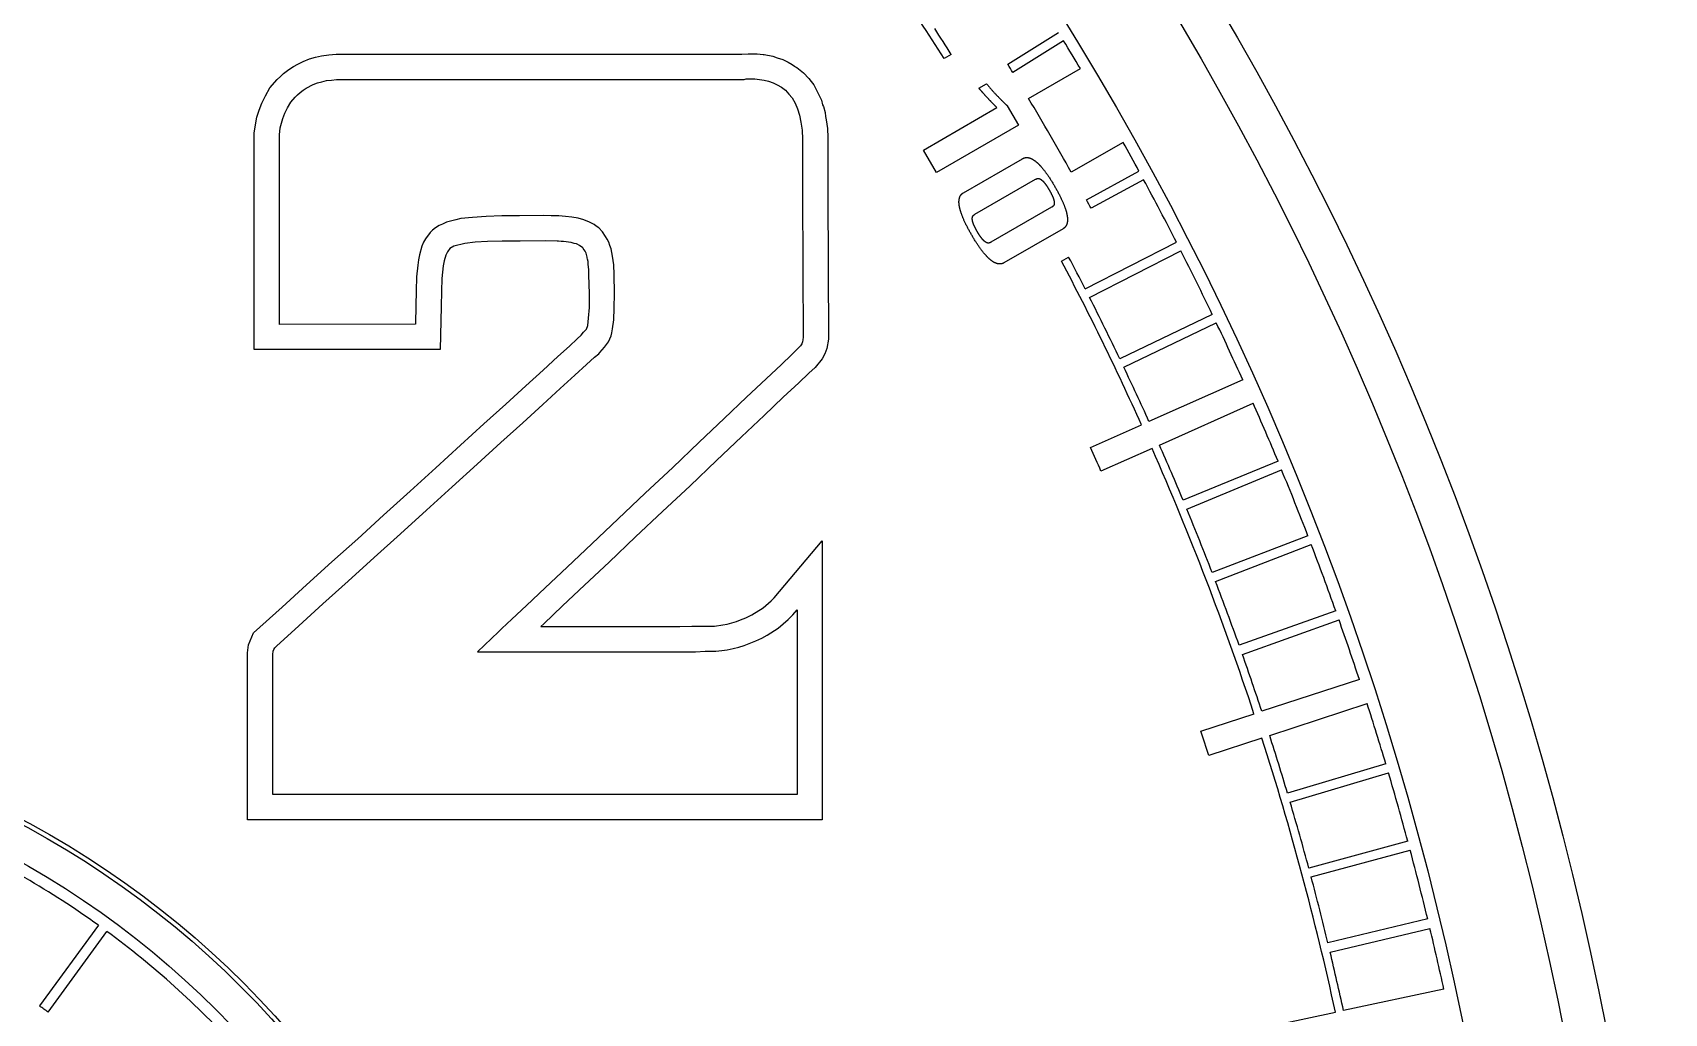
# Model space of a CAD drawing. Extents: x -19.1 to 19.1, y -19.1 to 19.1.
# Drawn here: x 9.45 to 19.15, y 3.73 to 9.56 of the extents above; entities that cross this region are included whole.
import ezdxf

# ---------------------------------------------------------------- set-up
doc = ezdxf.new("R2010")
doc.units = 0
doc.header["$LTSCALE"] = 32.67
doc.layers.add('G_OM_TRIE_D_ESQUISSE__ISO_', color=7, linetype='Continuous')
doc.layers.add('VISIBLE__ISO_', color=7, linetype='Continuous')

msp = doc.modelspace()

# ---------------------------------------------------------------- linework, layer by layer
at = {"layer": 'G_OM_TRIE_D_ESQUISSE__ISO_', "color": 7, "linetype": 'Continuous'}
msp.add_circle((0, 0), 18.9, dxfattribs=at)
at = {"layer": 'VISIBLE__ISO_', "color": 7, "linetype": 'Continuous'}
for p, q in [((15.2479, 9.3754), (15.5492, 9.5639)), ((15.5789, 9.5154), (15.2776, 9.3269)), ((11.0967, 9.4075), (11.1319, 9.4171)), ((11.1319, 9.4171), (11.1679, 9.4261)), ((11.1679, 9.4261), (11.2108, 9.4327)), ((11.2108, 9.4327), (11.2545, 9.4359)), ((11.2545, 9.4359), (13.6671, 9.4359)), ((13.6671, 9.4359), (13.704, 9.4382)), ((13.704, 9.4382), (13.7573, 9.4382)), ((13.7573, 9.4382), (13.794, 9.4336)), ((13.794, 9.4336), (13.7941, 9.4335)), ((13.7941, 9.4335), (13.7997, 9.4335)), ((13.7997, 9.4335), (13.8508, 9.4233)), ((13.8508, 9.4233), (13.8767, 9.413)), ((13.8767, 9.413), (13.911, 9.4032)), ((14.9113, 9.4342), (14.8697, 9.4091)), ((10.9248, 9.3037), (10.9421, 9.321)), ((10.9421, 9.321), (10.9742, 9.3451)), ((10.9742, 9.3451), (11.0013, 9.362)), ((11.0013, 9.362), (11.0283, 9.377)), ((11.0283, 9.377), (11.0599, 9.3928)), ((11.0599, 9.3928), (11.0967, 9.4075)), ((13.911, 9.4032), (13.941, 9.3882)), ((13.941, 9.3882), (13.9653, 9.3743)), ((13.9653, 9.3743), (13.98, 9.3645)), ((13.98, 9.3645), (13.9864, 9.3597)), ((13.9864, 9.3597), (13.993, 9.3557)), ((13.993, 9.3557), (14.0327, 9.3239)), ((14.0327, 9.3239), (14.0653, 9.2914)), ((15.371, 9.1721), (15.6789, 9.3498)), ((10.8345, 9.1882), (10.8618, 9.2361)), ((10.8618, 9.2361), (10.9039, 9.2858)), ((10.9039, 9.2858), (10.9248, 9.3037)), ((11.0406, 9.2074), (11.0591, 9.2212)), ((11.0591, 9.2212), (11.0775, 9.2328)), ((11.0775, 9.2328), (11.1191, 9.2559)), ((11.1191, 9.2559), (11.1445, 9.2651)), ((11.1445, 9.2651), (11.1699, 9.272)), ((11.1699, 9.272), (11.1976, 9.2789)), ((11.1976, 9.2789), (11.2276, 9.2812)), ((11.2276, 9.2812), (11.2576, 9.2859)), ((11.2576, 9.2859), (13.681, 9.2859)), ((13.681, 9.2859), (13.6925, 9.2882)), ((13.6925, 9.2882), (13.7433, 9.2882)), ((13.7433, 9.2882), (13.771, 9.2859)), ((13.771, 9.2859), (13.7987, 9.2812)), ((13.7987, 9.2812), (13.8241, 9.2743)), ((13.8241, 9.2743), (13.8518, 9.2651)), ((13.8518, 9.2651), (13.8772, 9.2535)), ((13.8772, 9.2535), (13.9026, 9.2397)), ((13.9026, 9.2397), (13.9256, 9.2212)), ((13.9256, 9.2212), (13.9464, 9.1981)), ((14.0653, 9.2914), (14.0777, 9.2727)), ((14.0777, 9.2727), (14.0949, 9.2527)), ((14.0949, 9.2527), (14.1399, 9.1628)), ((15.0754, 9.2337), (15.1209, 9.2599)), ((10.7973, 9.1017), (10.8124, 9.144)), ((10.8124, 9.144), (10.8345, 9.1882)), ((10.9506, 9.0851), (10.9668, 9.1174)), ((10.9668, 9.1174), (10.9852, 9.1497)), ((10.9852, 9.1497), (11.0106, 9.1797)), ((11.0106, 9.1797), (11.0245, 9.1935)), ((11.0245, 9.1935), (11.0406, 9.2074)), ((13.9464, 9.1981), (13.9649, 9.1751)), ((13.9649, 9.1751), (13.9833, 9.1451)), ((13.9833, 9.1451), (13.9972, 9.1104)), ((14.1399, 9.1628), (14.1468, 9.1351)), ((14.1468, 9.1351), (14.1526, 9.1236)), ((14.1526, 9.1236), (14.1613, 9.0886)), ((14.746, 8.8656), (15.1829, 9.1178)), ((15.2442, 9.1288), (15.3107, 9.0134)), ((10.7683, 8.9682), (10.7838, 9.0613)), ((10.7838, 9.0613), (10.7973, 9.1017)), ((10.9229, 8.9974), (10.9298, 9.025)), ((10.9298, 9.025), (10.9391, 9.0527)), ((10.9391, 9.0527), (10.9506, 9.0851)), ((13.9972, 9.1104), (14.0087, 9.0735)), ((14.0087, 9.0735), (14.018, 9.032)), ((14.018, 9.032), (14.0249, 8.9835)), ((14.1613, 9.0886), (14.1638, 9.0658)), ((14.1638, 9.0658), (14.1682, 9.0461)), ((14.1682, 9.0461), (14.1749, 8.9928)), ((10.7683, 7.6795), (10.7683, 8.9682)), ((10.9183, 8.9558), (10.9229, 8.9974)), ((10.9183, 7.8272), (10.9183, 8.9558)), ((14.0249, 8.9835), (14.0272, 8.9304)), ((14.0272, 8.9304), (14.0272, 8.4665)), ((14.1749, 8.9928), (14.1749, 8.9767)), ((14.1749, 8.9767), (14.1772, 8.9582)), ((14.1772, 8.9582), (14.1772, 8.4676)), ((15.3107, 9.0134), (14.8232, 8.7319)), ((14.8232, 8.7319), (14.746, 8.8656)), ((15.9323, 8.911), (15.6245, 8.7333)), ((14.9837, 8.6113), (15.3348, 8.8141)), ((15.7153, 8.5688), (16.0272, 8.7393)), ((15.0516, 8.4832), (15.412, 8.6913)), ((16.0545, 8.6889), (15.742, 8.5198)), ((11.9661, 8.4504), (11.9107, 8.4365)), ((11.9961, 8.4573), (11.9661, 8.4504)), ((12.0654, 8.4642), (11.9961, 8.4573)), ((12.1462, 8.4711), (12.0654, 8.4642)), ((12.2408, 8.4734), (12.1462, 8.4711)), ((12.3446, 8.4734), (12.2408, 8.4734)), ((12.4901, 8.4757), (12.3446, 8.4734)), ((12.5339, 8.4734), (12.4901, 8.4757)), ((12.5778, 8.4734), (12.5339, 8.4734)), ((12.6193, 8.4711), (12.5778, 8.4734)), ((12.6562, 8.4665), (12.6193, 8.4711)), ((12.6932, 8.4596), (12.6562, 8.4665)), ((12.7278, 8.4504), (12.6932, 8.4596)), ((12.7601, 8.4365), (12.7278, 8.4504)), ((14.0272, 8.4665), (14.0295, 8.3073)), ((14.1772, 8.4676), (14.1795, 8.3083)), ((15.5081, 8.5252), (15.1474, 8.3171)), ((11.8138, 8.3742), (11.7861, 8.3373)), ((11.8277, 8.388), (11.8138, 8.3742)), ((11.8461, 8.4019), (11.8277, 8.388)), ((11.8669, 8.4157), (11.8461, 8.4019)), ((11.8877, 8.425), (11.8669, 8.4157)), ((11.9107, 8.4365), (11.8877, 8.425)), ((12.7878, 8.4227), (12.7601, 8.4365)), ((12.8016, 8.4134), (12.7878, 8.4227)), ((12.8155, 8.4019), (12.8016, 8.4134)), ((12.8386, 8.3788), (12.8155, 8.4019)), ((12.857, 8.3511), (12.8386, 8.3788)), ((12.8663, 8.335), (12.857, 8.3511)), ((15.5756, 8.397), (15.2246, 8.1945)), ((11.7653, 8.2934), (11.7515, 8.2426)), ((11.7746, 8.3165), (11.7653, 8.2934)), ((11.7861, 8.3373), (11.7746, 8.3165)), ((11.9126, 8.2525), (11.9061, 8.2396)), ((11.9163, 8.2608), (11.9126, 8.2525)), ((11.9301, 8.2793), (11.9163, 8.2608)), ((11.9546, 8.2928), (11.9301, 8.2793)), ((12.0192, 8.309), (11.9546, 8.2928)), ((12.0816, 8.3171), (12.0192, 8.309)), ((12.1546, 8.3212), (12.0816, 8.3171)), ((12.2427, 8.3234), (12.1546, 8.3212)), ((12.3481, 8.3234), (12.2427, 8.3234)), ((12.5002, 8.3257), (12.3481, 8.3234)), ((12.5683, 8.3234), (12.5002, 8.3257)), ((12.5763, 8.3234), (12.5683, 8.3234)), ((12.5925, 8.3211), (12.5763, 8.3234)), ((12.6064, 8.3211), (12.5925, 8.3211)), ((12.6516, 8.3161), (12.6064, 8.3211)), ((12.6707, 8.3097), (12.6516, 8.3161)), ((12.6844, 8.307), (12.6707, 8.3097)), ((12.6879, 8.3049), (12.6844, 8.307)), ((12.7017, 8.298), (12.6879, 8.3049)), ((12.7207, 8.2837), (12.7017, 8.298)), ((12.723, 8.279), (12.7207, 8.2837)), ((12.7359, 8.263), (12.723, 8.279)), ((12.7403, 8.2528), (12.7359, 8.263)), ((12.7463, 8.2287), (12.7403, 8.2528)), ((12.8755, 8.3165), (12.8663, 8.335)), ((12.8824, 8.298), (12.8755, 8.3165)), ((12.8893, 8.2773), (12.8824, 8.298)), ((12.894, 8.2565), (12.8893, 8.2773)), ((12.8986, 8.2334), (12.894, 8.2565)), ((14.0295, 8.3073), (14.0295, 8.0141)), ((14.1795, 8.3083), (14.1795, 8.0178)), ((15.7074, 8.0392), (16.2504, 8.3168)), ((15.7333, 7.9885), (16.2763, 8.2659)), ((11.7399, 8.1803), (11.733, 8.1111)), ((11.7446, 8.2126), (11.7399, 8.1803)), ((11.7515, 8.2426), (11.7446, 8.2126)), ((11.8904, 8.1776), (11.8828, 8.1015)), ((11.897, 8.206), (11.8904, 8.1776)), ((11.9061, 8.2396), (11.897, 8.206)), ((12.748, 8.2244), (12.7463, 8.2287)), ((12.7492, 8.2159), (12.748, 8.2244)), ((12.7532, 8.202), (12.7492, 8.2159)), ((12.7532, 8.1858), (12.7532, 8.202)), ((12.7578, 8.1535), (12.7532, 8.1858)), ((12.7578, 8.1234), (12.7578, 8.1535)), ((12.9055, 8.1826), (12.8986, 8.2334)), ((12.9078, 8.1249), (12.9055, 8.1826)), ((15.5666, 8.2049), (15.6087, 8.2292)), ((11.733, 8.1111), (11.7307, 8.028)), ((11.8828, 8.1015), (11.8807, 8.0263)), ((12.7601, 8.0103), (12.7578, 8.1234)), ((12.9101, 8.0118), (12.9078, 8.1249)), ((11.7307, 8.028), (11.7284, 7.938)), ((11.8807, 8.0263), (11.8784, 7.9344)), ((12.7601, 7.9291), (12.7601, 8.0103)), ((12.9078, 7.9241), (12.9101, 8.0118)), ((14.0295, 8.0141), (14.0318, 7.8918)), ((14.1795, 8.0178), (14.1818, 7.8932)), ((11.7284, 7.938), (11.7261, 7.8341)), ((11.8784, 7.9344), (11.8727, 7.6795)), ((12.752, 7.8212), (12.7559, 7.8664)), ((12.7559, 7.8664), (12.7601, 7.9291)), ((12.9055, 7.8549), (12.9078, 7.9241)), ((14.0318, 7.8918), (14.0318, 7.7533)), ((14.1818, 7.8932), (14.1818, 7.7409)), ((16.4628, 7.8881), (15.9134, 7.6234)), ((11.7261, 7.8295), (10.9183, 7.8272)), ((11.7261, 7.8341), (11.7261, 7.8295)), ((12.688, 7.7432), (12.7121, 7.7652)), ((12.7121, 7.7652), (12.7261, 7.7815)), ((12.7261, 7.7815), (12.74, 7.7953)), ((12.74, 7.7953), (12.7441, 7.8001)), ((12.7441, 7.8001), (12.752, 7.8212)), ((12.8824, 7.7418), (12.8893, 7.7603)), ((12.8893, 7.7603), (12.894, 7.7787)), ((12.894, 7.7787), (12.8986, 7.8018)), ((12.8986, 7.8018), (12.9055, 7.8549)), ((15.9373, 7.5733), (16.4868, 7.8378)), ((11.8727, 7.6795), (10.7683, 7.6795)), ((12.5737, 7.6381), (12.6421, 7.6996)), ((12.6421, 7.6996), (12.688, 7.7432)), ((12.8224, 7.661), (12.8501, 7.6933)), ((12.8501, 7.6933), (12.8732, 7.7256)), ((12.8732, 7.7256), (12.8824, 7.7418)), ((14.0156, 7.7003), (13.9626, 7.6472)), ((14.0226, 7.7118), (14.0156, 7.7003)), ((14.0272, 7.7256), (14.0226, 7.7118)), ((14.0295, 7.7372), (14.0272, 7.7256)), ((14.0318, 7.7533), (14.0295, 7.7372)), ((14.1725, 7.685), (14.1595, 7.6526)), ((14.1818, 7.7409), (14.1725, 7.685)), ((12.4857, 7.557), (12.5737, 7.6381)), ((12.6747, 7.5272), (12.7439, 7.5895)), ((12.7439, 7.5895), (12.7901, 7.6333)), ((12.7901, 7.6333), (12.8155, 7.6541)), ((12.8155, 7.6541), (12.8224, 7.661)), ((13.9026, 7.5895), (13.8102, 7.5041)), ((13.9626, 7.6472), (13.9026, 7.5895)), ((14.1015, 7.5713), (14.0654, 7.538)), ((14.1449, 7.6234), (14.1015, 7.5713)), ((14.1595, 7.6526), (14.1449, 7.6234)), ((12.3818, 7.4623), (12.4857, 7.557)), ((12.587, 7.4464), (12.6747, 7.5272)), ((13.8102, 7.5041), (13.6948, 7.3956)), ((14.0055, 7.4803), (13.9131, 7.3949)), ((14.0654, 7.538), (14.0055, 7.4803)), ((16.6436, 7.4991), (16.0864, 7.2511)), ((12.2646, 7.3543), (12.3818, 7.4623)), ((12.4831, 7.3517), (12.587, 7.4464)), ((13.6948, 7.3956), (13.561, 7.2687)), ((13.9131, 7.3949), (13.8002, 7.2866)), ((12.1332, 7.2367), (12.2646, 7.3543)), ((12.3654, 7.2433), (12.4831, 7.3517)), ((13.8002, 7.2866), (13.6639, 7.1595)), ((16.1489, 7.1109), (16.7053, 7.3607)), ((11.9943, 7.1095), (12.1332, 7.2367)), ((12.2339, 7.1256), (12.3654, 7.2433)), ((13.561, 7.2687), (13.4133, 7.1279)), ((15.7383, 7.0962), (16.042, 7.2314)), ((11.8469, 6.9758), (11.9943, 7.1095)), ((12.0931, 6.9963), (12.2339, 7.1256)), ((13.4133, 7.1279), (13.2563, 6.9778)), ((13.6639, 7.1595), (13.5168, 7.0194)), ((16.1046, 7.0909), (15.8013, 6.9548)), ((11.9454, 6.8624), (12.0931, 6.9963)), ((13.5168, 7.0194), (13.3592, 6.8687)), ((16.8535, 7.0146), (16.2893, 6.7831)), ((11.6944, 6.8372), (11.8469, 6.9758)), ((13.2563, 6.9778), (13.0924, 6.8255)), ((16.3116, 6.7293), (16.8749, 6.9629)), ((11.5373, 6.694), (11.6944, 6.8372)), ((11.793, 6.724), (11.9454, 6.8624)), ((13.0924, 6.8255), (12.9309, 6.6709)), ((13.3592, 6.8687), (13.195, 6.716)), ((11.3832, 6.5537), (11.5373, 6.694)), ((11.6384, 6.5832), (11.793, 6.724)), ((13.195, 6.716), (13.0342, 6.5644)), ((12.9309, 6.6709), (12.7739, 6.5232)), ((11.2287, 6.4153), (11.3832, 6.5537)), ((11.4815, 6.4424), (11.6384, 6.5832)), ((12.7739, 6.5232), (12.6285, 6.3847)), ((13.0342, 6.5644), (12.877, 6.4142)), ((13.859, 6.2025), (14.1449, 6.5403)), ((14.1449, 6.5403), (14.1449, 4.8822)), ((17.0317, 6.57), (16.462, 6.3524)), ((16.4827, 6.2985), (17.0512, 6.5194)), ((11.0779, 6.2785), (11.2287, 6.4153)), ((11.3268, 6.3016), (11.4815, 6.4424)), ((12.877, 6.4142), (12.7314, 6.2778)), ((12.6285, 6.3847), (12.497, 6.2624)), ((10.9352, 6.1472), (11.0779, 6.2785)), ((11.1768, 6.1654), (11.3268, 6.3016)), ((12.497, 6.2624), (12.3862, 6.1562)), ((12.7314, 6.2778), (12.6004, 6.1538)), ((10.7637, 5.9935), (10.9352, 6.1472)), ((11.0337, 6.0362), (11.1768, 6.1654)), ((12.3862, 6.1562), (12.2985, 6.0754)), ((12.6004, 6.1538), (12.4889, 6.0469)), ((13.7253, 6.1001), (13.7924, 6.1432)), ((13.7924, 6.1432), (13.8401, 6.1836)), ((13.8401, 6.1836), (13.859, 6.2025)), ((13.9695, 6.1008), (13.9949, 6.1308)), ((13.9949, 6.1308), (13.9949, 5.0322)), ((17.1971, 6.1242), (16.6226, 5.9195)), ((10.8998, 5.9139), (11.0337, 6.0362)), ((12.2408, 6.02), (12.22, 5.9992)), ((12.2985, 6.0754), (12.2408, 6.02)), ((12.4889, 6.0469), (12.4723, 6.0315)), ((12.4723, 6.0315), (13.2977, 6.0315)), ((13.2977, 6.0315), (13.3693, 6.0338)), ((13.3693, 6.0338), (13.5041, 6.0338)), ((13.5041, 6.0338), (13.5541, 6.041)), ((13.5541, 6.041), (13.58, 6.0462)), ((13.58, 6.0462), (13.6342, 6.0606)), ((13.6342, 6.0606), (13.6582, 6.0709)), ((13.6582, 6.0709), (13.6906, 6.0839)), ((13.6906, 6.0839), (13.7253, 6.1001)), ((13.8172, 5.9808), (13.8818, 6.0223)), ((13.8818, 6.0223), (13.9418, 6.0731)), ((13.9418, 6.0731), (13.9695, 6.1008)), ((16.642, 5.8648), (17.2162, 6.0701)), ((10.7291, 5.8747), (10.7349, 5.9216)), ((10.7349, 5.9216), (10.7637, 5.9935)), ((12.22, 5.9992), (12.0954, 5.8815)), ((13.6487, 5.9092), (13.681, 5.9185)), ((13.681, 5.9185), (13.7502, 5.9462)), ((13.7502, 5.9462), (13.7848, 5.9623)), ((13.7848, 5.9623), (13.8172, 5.9808)), ((10.7291, 4.8822), (10.7291, 5.8747)), ((10.8791, 5.8654), (10.8814, 5.8838)), ((10.8791, 5.0322), (10.8791, 5.8654)), ((10.8814, 5.8838), (10.8837, 5.8954)), ((10.8837, 5.8954), (10.8906, 5.9046)), ((10.8906, 5.9046), (10.8998, 5.9139)), ((12.0954, 5.8815), (13.3902, 5.8815)), ((13.3902, 5.8815), (13.4479, 5.8838)), ((13.4479, 5.8838), (13.5125, 5.8838)), ((13.5125, 5.8838), (13.5471, 5.8885)), ((13.5471, 5.8885), (13.5794, 5.8931)), ((13.5794, 5.8931), (13.6141, 5.9)), ((13.6141, 5.9), (13.6487, 5.9092)), ((17.3369, 5.7163), (16.757, 5.5276)), ((16.804, 5.3831), (17.3832, 5.5741)), ((16.3947, 5.4098), (16.7108, 5.5126)), ((16.7578, 5.3679), (16.4421, 5.2638)), ((17.4944, 5.2146), (16.9098, 5.0407)), ((16.9259, 4.9864), (17.5104, 5.1606)), ((13.9949, 5.0322), (10.8791, 5.0322)), ((14.1449, 4.8822), (10.7291, 4.8822)), ((17.6251, 4.754), (17.0365, 4.5944)), ((17.0506, 4.5418), (17.6395, 4.7004)), ((17.7431, 4.2927), (17.1504, 4.1491)), ((9.8416, 4.2549), (9.4917, 3.7749)), ((9.5438, 3.737), (9.8923, 4.218)), ((17.1638, 4.0934), (17.7569, 4.2354)), ((17.8392, 3.8741), (17.2426, 3.7477)), ((16.8698, 3.6686), (17.195, 3.7376))]:
    msp.add_line(p, q, dxfattribs=at)
for points in [[(15.1829, 9.1178), (15.1822, 9.1184), (15.1815, 9.1191), (15.1808, 9.1197), (15.1802, 9.1204), (15.1795, 9.1211), (15.1788, 9.1217), (15.1781, 9.1224), (15.1774, 9.1231), (15.1767, 9.1238), (15.176, 9.1245), (15.1753, 9.1252), (15.1746, 9.1259), (15.1739, 9.1266), (15.1731, 9.1273), (15.1724, 9.1281), (15.1717, 9.1288), (15.1709, 9.1295), (15.1702, 9.1303), (15.1694, 9.1311), (15.1686, 9.1319), (15.1678, 9.1327), (15.1669, 9.1336), (15.166, 9.1345), (15.1651, 9.1355), (15.1641, 9.1365), (15.1631, 9.1375), (15.162, 9.1386), (15.1609, 9.1397), (15.1598, 9.1409), (15.1586, 9.1421), (15.1574, 9.1434), (15.1561, 9.1447), (15.1547, 9.1461), (15.1534, 9.1476), (15.152, 9.149), (15.1505, 9.1506), (15.149, 9.1521), (15.1474, 9.1538), (15.1459, 9.1554), (15.1442, 9.1572), (15.1425, 9.1589), (15.1408, 9.1608), (15.1391, 9.1626), (15.1373, 9.1645), (15.1355, 9.1664), (15.1337, 9.1684), (15.1319, 9.1703), (15.13, 9.1723), (15.1282, 9.1743), (15.1263, 9.1763), (15.1245, 9.1783), (15.1227, 9.1803), (15.1208, 9.1823), (15.119, 9.1843), (15.1172, 9.1863), (15.1154, 9.1883), (15.1135, 9.1902), (15.1117, 9.1922), (15.11, 9.1942), (15.1082, 9.1962), (15.1065, 9.1981), (15.1048, 9.2), (15.1031, 9.2018), (15.1015, 9.2037), (15.0999, 9.2054), (15.0983, 9.2072), (15.0969, 9.2088), (15.0954, 9.2105), (15.094, 9.212), (15.0927, 9.2136), (15.0914, 9.2151), (15.0901, 9.2165), (15.0889, 9.2179), (15.0877, 9.2192), (15.0866, 9.2205), (15.0855, 9.2218), (15.0845, 9.223), (15.0835, 9.2241), (15.0825, 9.2252), (15.0816, 9.2263), (15.0808, 9.2273), (15.0799, 9.2283), (15.0791, 9.2293), (15.0783, 9.2302), (15.0776, 9.2311), (15.0768, 9.2319), (15.0761, 9.2328), (15.0754, 9.2337)], [(15.1209, 9.2599), (15.1227, 9.2577), (15.1245, 9.2554), (15.1263, 9.2532), (15.1282, 9.2509), (15.1301, 9.2485), (15.1321, 9.2462), (15.1342, 9.2437), (15.1363, 9.2411), (15.1386, 9.2385), (15.1409, 9.2357), (15.1434, 9.2329), (15.1459, 9.23), (15.1485, 9.2271), (15.1511, 9.2242), (15.1537, 9.2212), (15.1564, 9.2182), (15.1591, 9.2152), (15.1618, 9.2122), (15.1645, 9.2092), (15.1673, 9.2063), (15.17, 9.2033), (15.1728, 9.2003), (15.1755, 9.1974), (15.1783, 9.1944), (15.1811, 9.1915), (15.1838, 9.1886), (15.1866, 9.1858), (15.1893, 9.183), (15.1919, 9.1803), (15.1944, 9.1777), (15.1968, 9.1752), (15.1991, 9.1728), (15.2013, 9.1706), (15.2033, 9.1685), (15.2052, 9.1666), (15.2071, 9.1647), (15.2088, 9.163), (15.2104, 9.1614), (15.212, 9.1598), (15.2135, 9.1583), (15.215, 9.1568), (15.2164, 9.1554), (15.2177, 9.1541), (15.219, 9.1528), (15.2203, 9.1516), (15.2215, 9.1504), (15.2226, 9.1493), (15.2237, 9.1482), (15.2248, 9.1472), (15.2258, 9.1462), (15.2268, 9.1452), (15.2277, 9.1443), (15.2286, 9.1434), (15.2295, 9.1426), (15.2304, 9.1417), (15.2313, 9.1409), (15.2321, 9.1401), (15.233, 9.1393), (15.2338, 9.1385), (15.2346, 9.1377), (15.2354, 9.1369), (15.2363, 9.1362), (15.2371, 9.1354), (15.2379, 9.1346), (15.2387, 9.1339), (15.2395, 9.1332), (15.2403, 9.1324), (15.2411, 9.1317), (15.2418, 9.131), (15.2426, 9.1302), (15.2434, 9.1295), (15.2442, 9.1288)], [(15.3348, 8.8141), (15.3355, 8.8144), (15.3362, 8.8148), (15.337, 8.8152), (15.3377, 8.8156), (15.3384, 8.8159), (15.3392, 8.8163), (15.34, 8.8167), (15.3409, 8.817), (15.3417, 8.8174), (15.3426, 8.8177), (15.3436, 8.8181), (15.3445, 8.8184), (15.3455, 8.8187), (15.3466, 8.8191), (15.3477, 8.8193), (15.3488, 8.8196), (15.35, 8.8199), (15.3511, 8.8201), (15.3524, 8.8203), (15.3536, 8.8205), (15.3549, 8.8206), (15.3563, 8.8208), (15.3577, 8.8208), (15.3591, 8.8209), (15.3605, 8.8209), (15.362, 8.8208), (15.3635, 8.8207), (15.3651, 8.8206), (15.3666, 8.8204), (15.3682, 8.8202), (15.3698, 8.8199), (15.3713, 8.8196), (15.3729, 8.8192), (15.3745, 8.8188), (15.3761, 8.8184), (15.3777, 8.8179), (15.3793, 8.8174), (15.3808, 8.8168), (15.3824, 8.8162), (15.384, 8.8156), (15.3856, 8.8149), (15.3872, 8.8142), (15.3888, 8.8134), (15.3904, 8.8126), (15.392, 8.8118), (15.3936, 8.811), (15.3952, 8.8101), (15.3968, 8.8091), (15.3983, 8.8082), (15.3999, 8.8072), (15.4015, 8.8061), (15.4031, 8.8051), (15.4047, 8.804), (15.4063, 8.8029), (15.4079, 8.8017), (15.4095, 8.8005), (15.4111, 8.7993), (15.4127, 8.7981), (15.4143, 8.7968), (15.4159, 8.7955), (15.4175, 8.7941), (15.4191, 8.7928), (15.4207, 8.7914), (15.4222, 8.79), (15.4238, 8.7885), (15.4254, 8.7871), (15.427, 8.7856), (15.4286, 8.7841), (15.4302, 8.7825), (15.4318, 8.7809), (15.4333, 8.7794), (15.4349, 8.7777), (15.4365, 8.7761), (15.4381, 8.7744), (15.4397, 8.7727), (15.4413, 8.7709), (15.443, 8.7691), (15.4447, 8.7672), (15.4464, 8.7652), (15.4482, 8.7632), (15.4501, 8.761), (15.452, 8.7587), (15.454, 8.7563), (15.4561, 8.7538), (15.4582, 8.7513), (15.4604, 8.7486), (15.4626, 8.7457), (15.4648, 8.7428), (15.4672, 8.7398), (15.4695, 8.7367), (15.472, 8.7334), (15.4744, 8.73), (15.4769, 8.7266), (15.4795, 8.723), (15.4821, 8.7193), (15.4847, 8.7155), (15.4874, 8.7116), (15.4901, 8.7076), (15.4928, 8.7035), (15.4955, 8.6994), (15.4983, 8.6951), (15.501, 8.6909), (15.5037, 8.6866), (15.5064, 8.6822), (15.5091, 8.6779), (15.5118, 8.6735), (15.5144, 8.6691), (15.517, 8.6648), (15.5196, 8.6604), (15.5222, 8.656), (15.5248, 8.6516), (15.5274, 8.6472)], [(15.412, 8.6913), (15.4125, 8.6915), (15.413, 8.6918), (15.4135, 8.6921), (15.4141, 8.6924), (15.4146, 8.6927), (15.4151, 8.693), (15.4156, 8.6932), (15.4161, 8.6935), (15.4166, 8.6937), (15.4171, 8.6939), (15.4176, 8.6942), (15.418, 8.6944), (15.4185, 8.6945), (15.4189, 8.6947), (15.4194, 8.6949), (15.4198, 8.695), (15.4203, 8.6952), (15.4207, 8.6953), (15.4211, 8.6954), (15.4215, 8.6955), (15.4219, 8.6957), (15.4224, 8.6958), (15.4228, 8.6958), (15.4232, 8.6959), (15.4236, 8.696), (15.4241, 8.6961), (15.4245, 8.6961), (15.4249, 8.6962), (15.4254, 8.6962), (15.4259, 8.6962), (15.4263, 8.6963), (15.4268, 8.6963), (15.4273, 8.6963), (15.4277, 8.6963), (15.4282, 8.6963), (15.4287, 8.6962), (15.4292, 8.6962), (15.4297, 8.6962), (15.4302, 8.6961), (15.4307, 8.696), (15.4312, 8.6959), (15.4318, 8.6958), (15.4323, 8.6957), (15.4328, 8.6956), (15.4334, 8.6955), (15.4339, 8.6953), (15.4345, 8.6952), (15.435, 8.695), (15.4356, 8.6948), (15.4362, 8.6946), (15.4368, 8.6944), (15.4373, 8.6941), (15.4379, 8.6939), (15.4385, 8.6936), (15.4391, 8.6933), (15.4397, 8.693), (15.4404, 8.6927), (15.441, 8.6923), (15.4416, 8.692), (15.4422, 8.6916), (15.4428, 8.6913), (15.4435, 8.6909), (15.4441, 8.6905), (15.4447, 8.6901), (15.4453, 8.6897), (15.4458, 8.6893), (15.4464, 8.6889), (15.447, 8.6885), (15.4475, 8.6881), (15.448, 8.6876), (15.4486, 8.6872), (15.4491, 8.6868), (15.4496, 8.6864), (15.4501, 8.686), (15.4506, 8.6856), (15.451, 8.6851), (15.4515, 8.6847), (15.452, 8.6843), (15.4524, 8.6839), (15.4528, 8.6835), (15.4533, 8.6832), (15.4537, 8.6828), (15.4541, 8.6824), (15.4545, 8.682), (15.4549, 8.6816), (15.4552, 8.6813), (15.4556, 8.6809), (15.456, 8.6805), (15.4564, 8.6801), (15.4568, 8.6797), (15.4572, 8.6793), (15.4576, 8.6789), (15.458, 8.6785), (15.4584, 8.678), (15.4588, 8.6776), (15.4592, 8.6772), (15.4596, 8.6767), (15.46, 8.6763), (15.4604, 8.6758), (15.4608, 8.6754), (15.4612, 8.6749), (15.4617, 8.6744), (15.4621, 8.674), (15.4625, 8.6735), (15.4629, 8.673), (15.4633, 8.6725), (15.4638, 8.672), (15.4642, 8.6715), (15.4646, 8.6709), (15.465, 8.6704), (15.4655, 8.6699), (15.4659, 8.6693), (15.4664, 8.6688), (15.4668, 8.6683), (15.4672, 8.6677), (15.4677, 8.6671), (15.4681, 8.6666), (15.4686, 8.666), (15.469, 8.6654), (15.4695, 8.6648), (15.4699, 8.6642), (15.4704, 8.6636), (15.4708, 8.663), (15.4713, 8.6624), (15.4718, 8.6617), (15.4722, 8.6611), (15.4727, 8.6605), (15.4732, 8.6598), (15.4736, 8.6591), (15.4741, 8.6585), (15.4746, 8.6578), (15.4751, 8.6571), (15.4755, 8.6564), (15.476, 8.6558), (15.4765, 8.6551), (15.477, 8.6543), (15.4775, 8.6536), (15.478, 8.6529), (15.4785, 8.6522), (15.479, 8.6514), (15.4795, 8.6507), (15.48, 8.6499), (15.4805, 8.6492), (15.481, 8.6484), (15.4815, 8.6476), (15.482, 8.6468), (15.4825, 8.646), (15.483, 8.6452), (15.4835, 8.6444), (15.484, 8.6436), (15.4846, 8.6428), (15.4851, 8.6419), (15.4856, 8.6411), (15.4861, 8.6402), (15.4867, 8.6394), (15.4872, 8.6385), (15.4877, 8.6376), (15.4883, 8.6368), (15.4888, 8.6359), (15.4893, 8.635), (15.4899, 8.6341), (15.4904, 8.6332), (15.4909, 8.6323), (15.4915, 8.6314), (15.492, 8.6304), (15.4925, 8.6295), (15.4931, 8.6286), (15.4936, 8.6277)], [(15.5274, 8.6472), (15.5299, 8.6427), (15.5324, 8.6383), (15.5349, 8.6338), (15.5374, 8.6293), (15.5399, 8.6249), (15.5424, 8.6204), (15.5448, 8.6159), (15.5473, 8.6114), (15.5497, 8.6069), (15.552, 8.6024), (15.5543, 8.5979), (15.5566, 8.5934), (15.5589, 8.589), (15.561, 8.5846), (15.5631, 8.5802), (15.5652, 8.576), (15.5672, 8.5718), (15.5691, 8.5677), (15.5709, 8.5637), (15.5726, 8.5598), (15.5743, 8.5559), (15.5759, 8.5522), (15.5774, 8.5486), (15.5789, 8.5451), (15.5803, 8.5416), (15.5816, 8.5383), (15.5828, 8.5351), (15.584, 8.532), (15.5852, 8.5289), (15.5862, 8.526), (15.5872, 8.5232), (15.5882, 8.5205), (15.5891, 8.5179), (15.5899, 8.5154), (15.5907, 8.513), (15.5915, 8.5106), (15.5922, 8.5083), (15.5928, 8.5061), (15.5935, 8.5039), (15.5941, 8.5017), (15.5947, 8.4995), (15.5953, 8.4974), (15.5959, 8.4952), (15.5964, 8.4931), (15.5969, 8.4909), (15.5974, 8.4888), (15.5979, 8.4867), (15.5984, 8.4846), (15.5988, 8.4825), (15.5992, 8.4805), (15.5996, 8.4784), (15.6, 8.4764), (15.6003, 8.4743), (15.6006, 8.4723), (15.6009, 8.4703), (15.6011, 8.4683), (15.6014, 8.4664), (15.6016, 8.4644), (15.6017, 8.4625), (15.6019, 8.4605), (15.602, 8.4586), (15.6021, 8.4567), (15.6022, 8.4549), (15.6022, 8.453), (15.6022, 8.4512), (15.6022, 8.4493), (15.6021, 8.4475), (15.6021, 8.4458), (15.602, 8.444), (15.6018, 8.4422), (15.6016, 8.4405), (15.6014, 8.4388), (15.6012, 8.4371), (15.6009, 8.4354), (15.6006, 8.4338), (15.6003, 8.4321), (15.5999, 8.4305), (15.5995, 8.4289), (15.599, 8.4274), (15.5986, 8.4258), (15.598, 8.4243), (15.5975, 8.4228), (15.5969, 8.4213), (15.5963, 8.4199), (15.5957, 8.4185), (15.595, 8.4172), (15.5943, 8.4159), (15.5936, 8.4146), (15.5928, 8.4134), (15.5921, 8.4122), (15.5913, 8.4111), (15.5905, 8.4101), (15.5898, 8.4091), (15.589, 8.4081), (15.5882, 8.4072), (15.5874, 8.4063), (15.5866, 8.4055), (15.5858, 8.4047), (15.585, 8.404), (15.5842, 8.4033), (15.5835, 8.4026), (15.5827, 8.402), (15.5819, 8.4014), (15.5812, 8.4008), (15.5805, 8.4002), (15.5798, 8.3997), (15.5791, 8.3992), (15.5784, 8.3988), (15.5777, 8.3983), (15.577, 8.3979), (15.5763, 8.3975), (15.5756, 8.397)], [(15.032, 8.3612), (15.0295, 8.3657), (15.027, 8.3701), (15.0245, 8.3745), (15.022, 8.379), (15.0195, 8.3835), (15.0171, 8.3879), (15.0146, 8.3924), (15.0122, 8.3969), (15.0098, 8.4014), (15.0074, 8.4059), (15.0051, 8.4104), (15.0029, 8.4149), (15.0006, 8.4194), (14.9985, 8.4238), (14.9964, 8.4281), (14.9943, 8.4324), (14.9923, 8.4365), (14.9905, 8.4406), (14.9886, 8.4446), (14.9869, 8.4485), (14.9852, 8.4524), (14.9836, 8.4561), (14.9821, 8.4597), (14.9806, 8.4632), (14.9792, 8.4667), (14.9779, 8.47), (14.9767, 8.4732), (14.9755, 8.4763), (14.9744, 8.4794), (14.9733, 8.4823), (14.9723, 8.4851), (14.9713, 8.4878), (14.9704, 8.4904), (14.9696, 8.4929), (14.9688, 8.4953), (14.968, 8.4977), (14.9673, 8.5), (14.9666, 8.5022), (14.966, 8.5044), (14.9654, 8.5066), (14.9648, 8.5088), (14.9642, 8.5109), (14.9636, 8.5131), (14.9631, 8.5152), (14.9625, 8.5174), (14.962, 8.5195), (14.9616, 8.5216), (14.9611, 8.5237), (14.9607, 8.5258), (14.9603, 8.5278), (14.9599, 8.5299), (14.9595, 8.5319), (14.9592, 8.534), (14.9589, 8.536), (14.9586, 8.538), (14.9583, 8.54), (14.9581, 8.542), (14.9579, 8.5439), (14.9577, 8.5459), (14.9576, 8.5478), (14.9574, 8.5497), (14.9573, 8.5516), (14.9573, 8.5535), (14.9572, 8.5553), (14.9572, 8.5572), (14.9572, 8.559), (14.9573, 8.5608), (14.9574, 8.5626), (14.9575, 8.5644), (14.9576, 8.5661), (14.9578, 8.5678), (14.958, 8.5695), (14.9582, 8.5712), (14.9585, 8.5729), (14.9588, 8.5746), (14.9591, 8.5762), (14.9595, 8.5778), (14.9599, 8.5794), (14.9604, 8.581), (14.9608, 8.5825), (14.9613, 8.584), (14.9619, 8.5855), (14.9625, 8.587), (14.9631, 8.5884), (14.9637, 8.5898), (14.9644, 8.5912), (14.9651, 8.5925), (14.9658, 8.5938), (14.9665, 8.595), (14.9673, 8.5961), (14.9681, 8.5972), (14.9688, 8.5983), (14.9696, 8.5993), (14.9704, 8.6002), (14.9712, 8.6011), (14.972, 8.602), (14.9728, 8.6028), (14.9736, 8.6036), (14.9744, 8.6044), (14.9751, 8.6051), (14.9759, 8.6058), (14.9767, 8.6064), (14.9774, 8.607), (14.9782, 8.6076), (14.9789, 8.6081), (14.9796, 8.6086), (14.9803, 8.6091), (14.981, 8.6096), (14.9817, 8.61), (14.9824, 8.6105), (14.9831, 8.6109), (14.9837, 8.6113)], [(15.4936, 8.6277), (15.4942, 8.6268), (15.4947, 8.6258), (15.4952, 8.6249), (15.4957, 8.624), (15.4963, 8.6231), (15.4968, 8.6222), (15.4973, 8.6212), (15.4978, 8.6203), (15.4983, 8.6194), (15.4988, 8.6185), (15.4993, 8.6176), (15.4998, 8.6167), (15.5003, 8.6158), (15.5008, 8.6149), (15.5013, 8.614), (15.5017, 8.6132), (15.5022, 8.6123), (15.5027, 8.6114), (15.5031, 8.6106), (15.5036, 8.6097), (15.504, 8.6089), (15.5044, 8.608), (15.5049, 8.6072), (15.5053, 8.6064), (15.5057, 8.6055), (15.5061, 8.6047), (15.5065, 8.6039), (15.5069, 8.6031), (15.5073, 8.6023), (15.5077, 8.6015), (15.5081, 8.6007), (15.5085, 8.6), (15.5089, 8.5992), (15.5092, 8.5984), (15.5096, 8.5976), (15.5099, 8.5969), (15.5103, 8.5961), (15.5106, 8.5954), (15.511, 8.5946), (15.5113, 8.5939), (15.5116, 8.5932), (15.512, 8.5924), (15.5123, 8.5917), (15.5126, 8.591), (15.5129, 8.5903), (15.5132, 8.5896), (15.5135, 8.5889), (15.5138, 8.5882), (15.5141, 8.5875), (15.5144, 8.5868), (15.5147, 8.5862), (15.5149, 8.5855), (15.5152, 8.5848), (15.5155, 8.5842), (15.5157, 8.5835), (15.516, 8.5829), (15.5162, 8.5822), (15.5165, 8.5816), (15.5167, 8.5809), (15.517, 8.5803), (15.5172, 8.5797), (15.5174, 8.5791), (15.5176, 8.5784), (15.5179, 8.5778), (15.5181, 8.5772), (15.5183, 8.5766), (15.5185, 8.576), (15.5187, 8.5754), (15.5189, 8.5749), (15.5191, 8.5743), (15.5193, 8.5737), (15.5194, 8.5731), (15.5196, 8.5726), (15.5198, 8.572), (15.52, 8.5714), (15.5201, 8.5709), (15.5203, 8.5703), (15.5204, 8.5698), (15.5206, 8.5693), (15.5207, 8.5687), (15.5209, 8.5682), (15.521, 8.5677), (15.5212, 8.5671), (15.5213, 8.5666), (15.5214, 8.5661), (15.5215, 8.5655), (15.5217, 8.565), (15.5218, 8.5644), (15.5219, 8.5639), (15.5221, 8.5633), (15.5222, 8.5627), (15.5223, 8.5621), (15.5224, 8.5615), (15.5225, 8.5608), (15.5227, 8.5602), (15.5228, 8.5596), (15.5229, 8.5589), (15.523, 8.5582), (15.5231, 8.5576), (15.5232, 8.5569), (15.5232, 8.5562), (15.5233, 8.5555), (15.5234, 8.5548), (15.5234, 8.5541), (15.5235, 8.5534), (15.5235, 8.5526), (15.5235, 8.5519), (15.5235, 8.5512), (15.5235, 8.5505), (15.5235, 8.5498), (15.5235, 8.5491), (15.5235, 8.5484), (15.5234, 8.5477), (15.5234, 8.547), (15.5233, 8.5464), (15.5233, 8.5457), (15.5232, 8.5451), (15.5231, 8.5445), (15.523, 8.5439), (15.5229, 8.5433), (15.5227, 8.5427), (15.5226, 8.5422), (15.5225, 8.5416), (15.5223, 8.5411), (15.5221, 8.5406), (15.522, 8.5401), (15.5218, 8.5396), (15.5216, 8.5391), (15.5214, 8.5386), (15.5212, 8.5381), (15.521, 8.5377), (15.5208, 8.5372), (15.5206, 8.5368), (15.5204, 8.5363), (15.5201, 8.5359), (15.5199, 8.5355), (15.5196, 8.5351), (15.5194, 8.5347), (15.5191, 8.5344), (15.5189, 8.534), (15.5186, 8.5336), (15.5183, 8.5333), (15.5181, 8.5329), (15.5178, 8.5326), (15.5175, 8.5323), (15.5172, 8.532), (15.5169, 8.5317), (15.5166, 8.5313), (15.5163, 8.531), (15.516, 8.5307), (15.5157, 8.5304), (15.5153, 8.5301), (15.515, 8.5298), (15.5146, 8.5295), (15.5142, 8.5292), (15.5138, 8.5289), (15.5134, 8.5286), (15.513, 8.5283), (15.5126, 8.528), (15.5121, 8.5277), (15.5116, 8.5274), (15.5112, 8.527), (15.5107, 8.5267), (15.5102, 8.5264), (15.5096, 8.5261), (15.5091, 8.5258), (15.5086, 8.5255), (15.5081, 8.5252)], [(15.0657, 8.3807), (15.0652, 8.3816), (15.0647, 8.3825), (15.0642, 8.3834), (15.0636, 8.3844), (15.0631, 8.3853), (15.0626, 8.3862), (15.0621, 8.3871), (15.0616, 8.388), (15.0611, 8.3889), (15.0606, 8.3898), (15.0601, 8.3907), (15.0596, 8.3916), (15.0591, 8.3925), (15.0586, 8.3934), (15.0581, 8.3943), (15.0577, 8.3952), (15.0572, 8.396), (15.0568, 8.3969), (15.0563, 8.3978), (15.0559, 8.3986), (15.0554, 8.3995), (15.055, 8.4003), (15.0546, 8.4011), (15.0542, 8.402), (15.0537, 8.4028), (15.0533, 8.4036), (15.0529, 8.4044), (15.0525, 8.4052), (15.0521, 8.406), (15.0518, 8.4068), (15.0514, 8.4076), (15.051, 8.4084), (15.0506, 8.4091), (15.0503, 8.4099), (15.0499, 8.4107), (15.0495, 8.4114), (15.0492, 8.4122), (15.0489, 8.4129), (15.0485, 8.4137), (15.0482, 8.4144), (15.0479, 8.4151), (15.0475, 8.4159), (15.0472, 8.4166), (15.0469, 8.4173), (15.0466, 8.418), (15.0463, 8.4187), (15.046, 8.4194), (15.0457, 8.4201), (15.0454, 8.4208), (15.0451, 8.4215), (15.0449, 8.4221), (15.0446, 8.4228), (15.0443, 8.4235), (15.0441, 8.4241), (15.0438, 8.4248), (15.0436, 8.4254), (15.0433, 8.4261), (15.0431, 8.4267), (15.0428, 8.4274), (15.0426, 8.428), (15.0424, 8.4286), (15.0421, 8.4292), (15.0419, 8.4299), (15.0417, 8.4305), (15.0415, 8.4311), (15.0413, 8.4317), (15.0411, 8.4323), (15.0409, 8.4329), (15.0407, 8.4334), (15.0405, 8.434), (15.0403, 8.4346), (15.0401, 8.4352), (15.04, 8.4357), (15.0398, 8.4363), (15.0396, 8.4369), (15.0395, 8.4374), (15.0393, 8.438), (15.0392, 8.4385), (15.039, 8.439), (15.0389, 8.4396), (15.0387, 8.4401), (15.0386, 8.4406), (15.0384, 8.4412), (15.0383, 8.4417), (15.0382, 8.4422), (15.0381, 8.4428), (15.0379, 8.4433), (15.0378, 8.4439), (15.0377, 8.4444), (15.0376, 8.445), (15.0374, 8.4456), (15.0373, 8.4462), (15.0372, 8.4468), (15.0371, 8.4474), (15.037, 8.4481), (15.0369, 8.4487), (15.0368, 8.4494), (15.0367, 8.45), (15.0366, 8.4507), (15.0365, 8.4514), (15.0364, 8.4521), (15.0363, 8.4528), (15.0363, 8.4535), (15.0362, 8.4542), (15.0362, 8.4549), (15.0361, 8.4556), (15.0361, 8.4564), (15.0361, 8.4571), (15.0361, 8.4578), (15.0361, 8.4585), (15.0361, 8.4592), (15.0362, 8.4599), (15.0362, 8.4606), (15.0363, 8.4613), (15.0363, 8.4619), (15.0364, 8.4626), (15.0365, 8.4632), (15.0366, 8.4638), (15.0367, 8.4644), (15.0368, 8.465), (15.0369, 8.4656), (15.0371, 8.4661), (15.0372, 8.4667), (15.0374, 8.4672), (15.0375, 8.4677), (15.0377, 8.4683), (15.0379, 8.4688), (15.0381, 8.4693), (15.0383, 8.4697), (15.0385, 8.4702), (15.0387, 8.4707), (15.0389, 8.4711), (15.0391, 8.4716), (15.0393, 8.472), (15.0396, 8.4724), (15.0398, 8.4728), (15.0401, 8.4732), (15.0403, 8.4736), (15.0406, 8.474), (15.0408, 8.4743), (15.0411, 8.4747), (15.0414, 8.4751), (15.0416, 8.4754), (15.0419, 8.4757), (15.0422, 8.4761), (15.0425, 8.4764), (15.0428, 8.4767), (15.0431, 8.477), (15.0434, 8.4773), (15.0437, 8.4776), (15.044, 8.4779), (15.0444, 8.4782), (15.0447, 8.4785), (15.0451, 8.4788), (15.0455, 8.4791), (15.0459, 8.4795), (15.0463, 8.4798), (15.0467, 8.4801), (15.0472, 8.4804), (15.0476, 8.4807), (15.0481, 8.481), (15.0486, 8.4813), (15.049, 8.4816), (15.0496, 8.4819), (15.0501, 8.4822), (15.0506, 8.4826), (15.0511, 8.4829), (15.0516, 8.4832)], [(15.2246, 8.1945), (15.2239, 8.1941), (15.2231, 8.1937), (15.2224, 8.1933), (15.2217, 8.193), (15.2209, 8.1926), (15.2202, 8.1922), (15.2194, 8.1919), (15.2185, 8.1915), (15.2177, 8.1911), (15.2168, 8.1908), (15.2158, 8.1904), (15.2149, 8.1901), (15.2139, 8.1898), (15.2128, 8.1895), (15.2118, 8.1892), (15.2106, 8.1889), (15.2095, 8.1887), (15.2083, 8.1884), (15.2071, 8.1882), (15.2058, 8.188), (15.2045, 8.1879), (15.2032, 8.1878), (15.2018, 8.1877), (15.2004, 8.1877), (15.1989, 8.1877), (15.1975, 8.1877), (15.196, 8.1878), (15.1944, 8.1879), (15.1929, 8.1881), (15.1913, 8.1884), (15.1898, 8.1886), (15.1882, 8.1889), (15.1866, 8.1893), (15.185, 8.1897), (15.1834, 8.1901), (15.1819, 8.1906), (15.1803, 8.1911), (15.1787, 8.1917), (15.1771, 8.1923), (15.1755, 8.1929), (15.1739, 8.1936), (15.1724, 8.1943), (15.1708, 8.195), (15.1692, 8.1958), (15.1676, 8.1967), (15.166, 8.1975), (15.1644, 8.1984), (15.1628, 8.1993), (15.1612, 8.2003), (15.1597, 8.2013), (15.1581, 8.2023), (15.1565, 8.2034), (15.1549, 8.2045), (15.1533, 8.2056), (15.1517, 8.2067), (15.1501, 8.2079), (15.1485, 8.2091), (15.1469, 8.2104), (15.1453, 8.2116), (15.1437, 8.213), (15.1421, 8.2143), (15.1406, 8.2156), (15.139, 8.217), (15.1374, 8.2184), (15.1358, 8.2199), (15.1342, 8.2213), (15.1326, 8.2228), (15.131, 8.2243), (15.1294, 8.2259), (15.1279, 8.2275), (15.1263, 8.229), (15.1247, 8.2307), (15.1231, 8.2323), (15.1215, 8.234), (15.1199, 8.2357), (15.1183, 8.2374), (15.1166, 8.2393), (15.1149, 8.2412), (15.1132, 8.2431), (15.1114, 8.2452), (15.1095, 8.2474), (15.1076, 8.2496), (15.1056, 8.252), (15.1035, 8.2545), (15.1014, 8.2571), (15.0993, 8.2598), (15.097, 8.2626), (15.0947, 8.2655), (15.0924, 8.2686), (15.09, 8.2717), (15.0876, 8.2749), (15.0851, 8.2783), (15.0826, 8.2818), (15.0801, 8.2854), (15.0775, 8.289), (15.0748, 8.2928), (15.0721, 8.2967), (15.0694, 8.3007), (15.0667, 8.3048), (15.064, 8.309), (15.0612, 8.3132), (15.0585, 8.3175), (15.0558, 8.3218), (15.053, 8.3261), (15.0503, 8.3305), (15.0477, 8.3348), (15.045, 8.3392), (15.0424, 8.3436), (15.0398, 8.348), (15.0372, 8.3524), (15.0346, 8.3568), (15.032, 8.3612)], [(15.1474, 8.3171), (15.1469, 8.3168), (15.1463, 8.3165), (15.1458, 8.3162), (15.1453, 8.3159), (15.1448, 8.3156), (15.1443, 8.3154), (15.1438, 8.3151), (15.1433, 8.3148), (15.1428, 8.3146), (15.1423, 8.3144), (15.1418, 8.3142), (15.1413, 8.314), (15.1409, 8.3138), (15.1404, 8.3136), (15.14, 8.3134), (15.1395, 8.3133), (15.1391, 8.3131), (15.1387, 8.313), (15.1383, 8.3129), (15.1378, 8.3127), (15.1374, 8.3126), (15.137, 8.3125), (15.1366, 8.3125), (15.1362, 8.3124), (15.1357, 8.3123), (15.1353, 8.3122), (15.1349, 8.3122), (15.1344, 8.3121), (15.134, 8.3121), (15.1335, 8.312), (15.1331, 8.312), (15.1326, 8.312), (15.1321, 8.312), (15.1316, 8.312), (15.1312, 8.312), (15.1307, 8.312), (15.1302, 8.3121), (15.1297, 8.3121), (15.1292, 8.3122), (15.1286, 8.3123), (15.1281, 8.3124), (15.1276, 8.3124), (15.1271, 8.3126), (15.1265, 8.3127), (15.126, 8.3128), (15.1254, 8.313), (15.1249, 8.3131), (15.1243, 8.3133), (15.1238, 8.3135), (15.1232, 8.3137), (15.1226, 8.3139), (15.122, 8.3142), (15.1214, 8.3144), (15.1208, 8.3147), (15.1202, 8.315), (15.1196, 8.3153), (15.119, 8.3156), (15.1184, 8.316), (15.1178, 8.3163), (15.1171, 8.3167), (15.1165, 8.317), (15.1159, 8.3174), (15.1153, 8.3178), (15.1147, 8.3182), (15.1141, 8.3186), (15.1135, 8.319), (15.113, 8.3194), (15.1124, 8.3198), (15.1119, 8.3203), (15.1113, 8.3207), (15.1108, 8.3211), (15.1103, 8.3215), (15.1098, 8.3219), (15.1093, 8.3224), (15.1088, 8.3228), (15.1083, 8.3232), (15.1079, 8.3236), (15.1074, 8.324), (15.107, 8.3244), (15.1065, 8.3248), (15.1061, 8.3252), (15.1057, 8.3256), (15.1053, 8.3259), (15.1049, 8.3263), (15.1045, 8.3267), (15.1041, 8.3271), (15.1037, 8.3275), (15.1033, 8.3278), (15.103, 8.3282), (15.1026, 8.3286), (15.1022, 8.329), (15.1018, 8.3295), (15.1014, 8.3299), (15.101, 8.3303), (15.1006, 8.3307), (15.1002, 8.3312), (15.0998, 8.3316), (15.0994, 8.3321), (15.099, 8.3325), (15.0985, 8.333), (15.0981, 8.3334), (15.0977, 8.3339), (15.0973, 8.3344), (15.0969, 8.3349), (15.0965, 8.3354), (15.096, 8.3359), (15.0956, 8.3364), (15.0952, 8.3369), (15.0948, 8.3374), (15.0943, 8.3379), (15.0939, 8.3385), (15.0935, 8.339), (15.093, 8.3395), (15.0926, 8.3401), (15.0921, 8.3407), (15.0917, 8.3412), (15.0912, 8.3418), (15.0908, 8.3424), (15.0903, 8.343), (15.0899, 8.3435), (15.0894, 8.3441), (15.089, 8.3448), (15.0885, 8.3454), (15.0881, 8.346), (15.0876, 8.3466), (15.0871, 8.3473), (15.0867, 8.3479), (15.0862, 8.3485), (15.0857, 8.3492), (15.0853, 8.3499), (15.0848, 8.3505), (15.0843, 8.3512), (15.0838, 8.3519), (15.0833, 8.3526), (15.0829, 8.3533), (15.0824, 8.354), (15.0819, 8.3547), (15.0814, 8.3555), (15.0809, 8.3562), (15.0804, 8.3569), (15.0799, 8.3577), (15.0794, 8.3584), (15.0789, 8.3592), (15.0784, 8.36), (15.0779, 8.3607), (15.0774, 8.3615), (15.0769, 8.3623), (15.0764, 8.3631), (15.0758, 8.3639), (15.0753, 8.3648), (15.0748, 8.3656), (15.0743, 8.3664), (15.0738, 8.3673), (15.0732, 8.3681), (15.0727, 8.369), (15.0722, 8.3698), (15.0716, 8.3707), (15.0711, 8.3716), (15.0706, 8.3725), (15.07, 8.3734), (15.0695, 8.3743), (15.069, 8.3752), (15.0684, 8.3761), (15.0679, 8.377), (15.0674, 8.3779), (15.0668, 8.3788), (15.0663, 8.3798), (15.0657, 8.3807)]]:
    msp.add_lwpolyline(points, dxfattribs=at)
for centre, radius in [((0, 0), 19.15), ((0, 0), 18.32), ((6.8, 0), 5.5264), ((6.8, 0), 5.5), ((6.7746, -0.0147), 5.327)]:
    msp.add_circle(centre, radius, dxfattribs=at)
for centre, radius, start, end in [((0, 0), 17.5965, 32.32431, 35.75944), ((0, 0), 17.6452, 32.32093, 32.91288), ((0, 0), 18.255, 30.80891, 31.41614), ((0, 0), 17.8996, 31.404, 31.58582), ((0, 0), 17.8996, 29.20293, 30.82497), ((0, 0), 18.255, 28.60275, 29.21845), ((0, 0), 18.255, 27.10292, 28.42287), ((0, 0), 17.8996, 28.42287, 28.60139), ((0, 0), 18.255, 25.60117, 26.92377), ((0, 0), 17.5965, 24.26477, 27.79291), ((0, 0), 17.6452, 27.10366, 27.79899), ((0, 0), 17.6452, 25.59702, 26.91895), ((0, 0), 18.255, 24.25477, 25.42634), ((0, 0), 17.6452, 24.26401, 25.41678), ((0, 0), 18.255, 22.59743, 23.7792), ((0, 0), 17.2641, 23.75622, 24.27011), ((0, 0), 17.5965, 18.25684, 23.76422), ((0, 0), 17.6452, 22.60759, 23.76536), ((0, 0), 18.255, 21.09427, 22.42181), ((0, 0), 17.6452, 21.1006, 22.4186), ((0, 0), 18.255, 19.60175, 20.92414), ((0, 0), 17.6452, 19.60128, 20.91323), ((0, 0), 18.255, 18.24826, 19.42176), ((0, 0), 17.6452, 18.25619, 19.41298), ((0, 0), 18.255, 16.59793, 17.77894), ((0, 0), 17.2641, 17.752, 18.26143), ((0, 0), 17.5965, 12.26326, 17.76138), ((0, 0), 17.6452, 16.59897, 17.76272), ((0, 0), 18.255, 15.09525, 16.42119), ((0, 0), 17.6452, 15.09249, 16.41518), ((6.7746, -0.0147), 5.257, 54.30837, 65.61017), ((0, 0), 18.255, 13.60049, 14.92077), ((0, 0), 17.6452, 13.60009, 14.91555), ((6.7746, -0.0147), 5.257, 42.31749, 53.62457), ((0, 0), 18.255, 12.25263, 13.41554), ((0, 0), 17.6452, 12.26245, 13.41406), ((6.7746, -0.0147), 4.663, 53.5677, 54.35911)]:
    msp.add_arc(centre, radius, start, end, dxfattribs=at)

doc.saveas('drawing.dxf')
